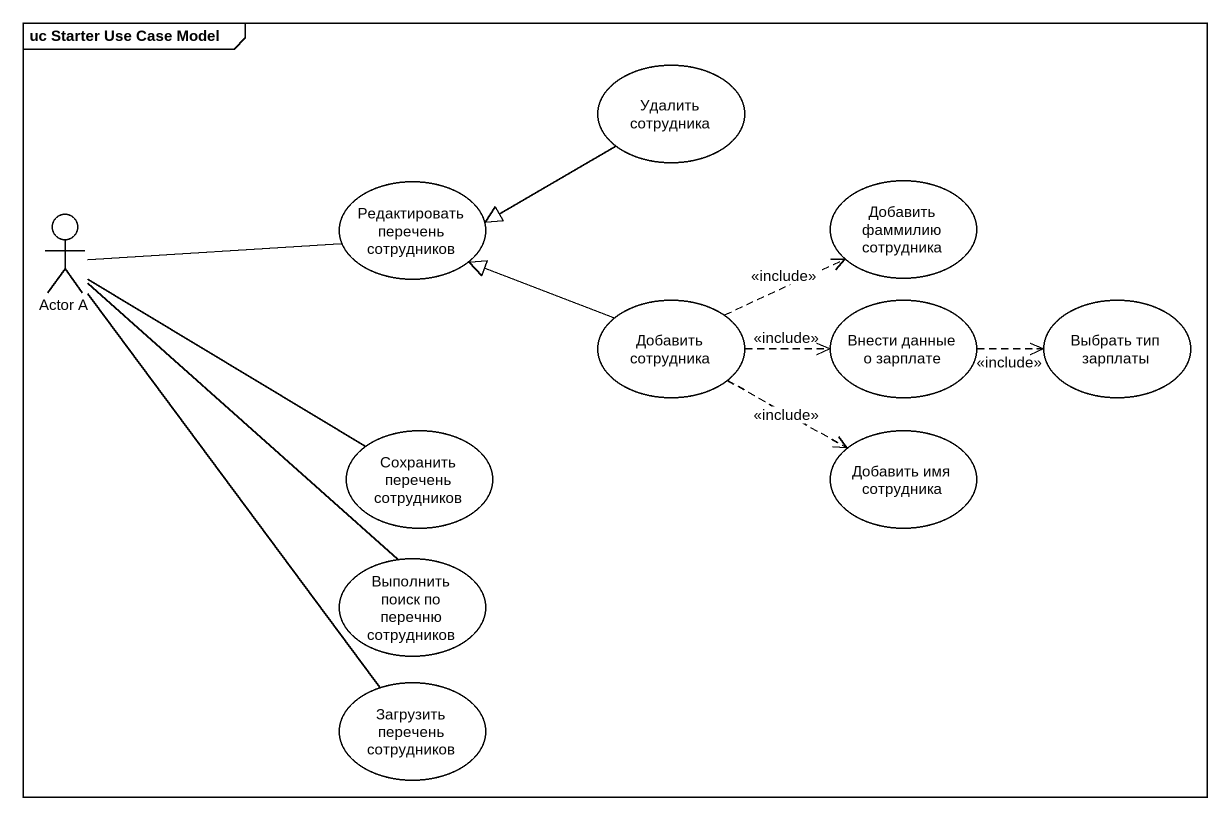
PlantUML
@startuml
mainframe uc Starter Use Case Model
usecase "Удалить сотрудника" as Удалить_сотрудника
actor "Actor A" as Actor_A
usecase "Редактировать перечень сотрудников" as Редактировать_перечень
usecase "Добавить фаммилию сотрудника" as Добавить_фаммилию_сотрудника
usecase "Добавить сотрудника" as Добавить_сотрудника
usecase "Внести данные о зарплате" as Внести_данные_о_зарплате
usecase "Выбрать тип зарплаты" as Выбрать_тип_зарплаты
usecase "Сохранить перечень сотрудников" as Сохранить_перечень
usecase "Добавить имя сотрудника" as Добавить_имя_сотрудника
usecase "Выполнить поиск по перечню сотрудников" as Выполнить_поиск_по_перечню
usecase "Загрузить перечень сотрудников" as Загрузить_перечень
Удалить_сотрудника -left-|> Редактировать_перечень
Редактировать_перечень -left- Actor_A
Добавить_сотрудника -left-|> Редактировать_перечень
Добавить_сотрудника .right.> Добавить_фаммилию_сотрудника : <<include>>
Добавить_сотрудника .right.> Внести_данные_о_зарплате : <<include>>
Добавить_сотрудника .right.> Добавить_имя_сотрудника : <<include>>
Внести_данные_о_зарплате .right.> Выбрать_тип_зарплаты : <<include>>
Сохранить_перечень -left- Actor_A
Выполнить_поиск_по_перечню -up- Actor_A
Загрузить_перечень -up- Actor_A
@enduml
